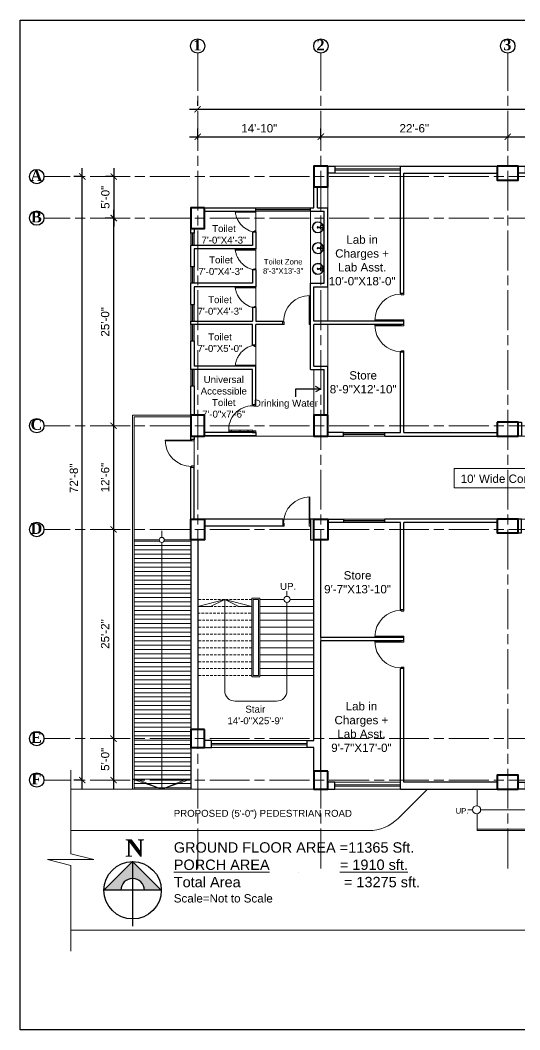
# Model space of a CAD drawing. Header units: inches. Extents: x -12 to 20935469, y -1604 to 24729220.
# Drawn here: x 20931597 to 20932319, y 24723288 to 24724746 of the extents above; entities that cross this region are included whole.
import ezdxf

# ---------------------------------------------------------------- set-up
doc = ezdxf.new("R2010")
doc.units = ezdxf.units.IN
doc.header["$LTSCALE"] = 0.03
doc.header["$MEASUREMENT"] = 0
doc.header["$PDMODE"] = 32
doc.header["$PDSIZE"] = 15
doc.linetypes.add('ACAD_ISO08W100', pattern=[36, 24, -3, 6, -3])
doc.linetypes.add('DASHED2', pattern=[0.375, 0.25, -0.125])
for name, color, linetype, lineweight in [('AV_Text', 7, 'Continuous', 9), ('column', 1, 'Continuous', 40), ('Dim Line', 252, 'Continuous', 13), ('Door', 7, 'Continuous', 18), ('Glass Line', 252, 'Continuous', 9), ('Grid Line', 252, 'Continuous', 18), ('Hatch', 253, 'Continuous', 15), ('Low Wall', 7, 'Continuous', 30), ('Main Wall', 7, 'Continuous', 30), ('RAIL', 23, 'Continuous', 13), ('STAIR', 46, 'Continuous', 15), ('TOILET FIXTURE', 142, 'Continuous', 5), ('WALL', 7, 'Continuous', 30), ('wind.', 150, 'Continuous', 20)]:
    doc.layers.add(name, color=color, linetype=linetype, lineweight=lineweight)
doc.layers.add('TEXT', color=7, linetype='Continuous')
doc.styles.add('2', font='swisscl.ttf')
doc.styles.add('RomanS', font='arial.ttf', dxfattribs={"height": 12})
doc.styles.get("Standard").update_dxf_attribs({"font": 'timesbd.ttf'})
doc.dimstyles.new('Aec_Arch_I', dxfattribs={"dimscale": 96, "dimtxt": 12, "dimasz": 0.09375, "dimexe": 0.125, "dimexo": 0.125, "dimgap": 0.0625, "dimtad": 1, "dimdec": 0, "dimzin": 3, "dimdsep": 46, "dimlunit": 4, "dimtxsty": 'RomanS', "dimblk1": 'ARCHTICK', "dimblk2": 'ARCHTICK', "dimsah": 1, "dimcen": 0.09375, "dimdle": 0.125, "dimadec": 0, "dimazin": 0, "dimtfac": 0.75, "dimtdec": 0, "dimtmove": 2, "dimatfit": 3, "dimldrblk": 'ARCHTICK', "dimfxl": 1, "dimfrac": 1, "dimtolj": 1, "dimtzin": 0, "dimarcsym": 0})

# ---------------------------------------------------------------- blocks, each defined once
blk = doc.blocks.new('$D40')
at = {"layer": 'Door'}
for p, q in [((1, 4), (1, 42)), ((2, 0), (2, 42)), ((1, 5), (0, 5)), ((2, 0), (0, 0)), ((2, 4), (1, 4)), ((39, 4), (38, 4)), ((38, 4), (38, 0)), ((40, 0), (38, 0)), ((40, 5), (39, 5)), ((39, 5), (39, 4))]:
    blk.add_line(p, q, dxfattribs=at)
blk.add_arc((1, 4), 38, 0, 90, dxfattribs=at)
blk = doc.blocks.new('sssss-flat-876')
at = {"layer": 'Door', "linetype": 'Continuous', "ltscale": 3}
blk.add_line((3666.5, 84027.2), (3666.5, 84055.7), dxfattribs=at)
at = {"layer": 'Door', "linetype": 'Continuous', "ltscale": 3, "extrusion": (-7.21527e-09, -3.35624e-18, 1), "elevation": 0}
for points in [[(3666.5, 84057.2), (3666.5, 84055.7), (3668.4, 84055.7), (3668.4, 84056.5), (3670.2, 84056.5), (3670.2, 84057.2)], [(3668.4, 84055.7), (3696.2, 84055.7), (3696.2, 84056.5), (3668.4, 84056.5)]]:
    blk.add_lwpolyline(points, close=True, dxfattribs=at)
at = {"layer": 'Door', "linetype": 'Continuous', "ltscale": 3, "flags": 128}
blk.add_lwpolyline([(3670.2, 84027.2, 0.04096), (3675.5, 84028.9, 0.082496), (3684.9, 84034.8, 0.052187), (3689.7, 84040, 0.043988), (3692.9, 84045, 0.036571), (3694.8, 84049.6, 0.034751), (3695.9, 84054.2, 0.011435), (3696.2, 84055.7)], format="xyb", dxfattribs=at)
at = {"layer": 'Door', "linetype": 'Continuous', "ltscale": 3}
blk.add_lwpolyline([(3666.5, 84027.2), (3666.5, 84028.7), (3668.4, 84028.7), (3668.4, 84027.9), (3670.2, 84027.9), (3670.2, 84027.2)], close=True, dxfattribs=at)
blk = doc.blocks.new('Door_45')
at = {"layer": 'Door'}
for p, q in [((1.5, 5), (1.5, 44)), ((1.5, 40), (2.2, 40)), ((2.2, 40), (2.2, 39.5)), ((2.2, 39.5), (2.7, 39.5)), ((2.7, 39.5), (2.7, 40)), ((2.7, 40), (3.5, 40)), ((3.5, 44), (3.5, 5)), ((1.5, 25.8), (2.2, 25.8)), ((2.2, 25.8), (2.2, 25.3)), ((2.2, 25.3), (2.7, 25.3)), ((2.7, 25.8), (3.5, 25.8)), ((2.7, 25.3), (2.7, 25.8)), ((0, 0), (0, 5)), ((0, 5), (1.5, 5)), ((1.5, 12.6), (2.2, 12.6)), ((3.5, 5), (1.5, 5)), ((1.5, 5), (1.5, 3)), ((1.5, 3), (2.5, 3)), ((2.2, 12.6), (2.2, 13.1)), ((2.2, 13.1), (2.7, 13.1)), ((2.5, 3), (2.5, 0)), ((2.7, 13.1), (2.7, 12.6)), ((2.7, 12.6), (3.5, 12.6)), ((42.5, 3), (42.5, 0)), ((43.5, 3), (42.5, 3)), ((45, 5), (43.5, 5)), ((43.5, 5), (43.5, 3)), ((45, 0), (45, 5)), ((2.5, 0), (0, 0)), ((42.5, 0), (45, 0))]:
    blk.add_line(p, q, dxfattribs=at)
blk.add_arc((4.7, 5.3), 38.8, 359.6233, 94.6685, dxfattribs=at)
blk = doc.blocks.new('7-flat-72')
at = {"layer": 'Glass Line', "color": 8, "ltscale": 20}
for p, q in [((-64478.7, 376960.5), (-64480.3, 376960.5)), ((-64480.3, 376959.5), (-64480.3, 376960.5)), ((-64480.3, 376959.5), (-64480.3, 376960.5)), ((-64478.7, 376959.5), (-64480.3, 376959.5)), ((-64480.3, 376959.1), (-64480.3, 376959.4)), ((-64478.7, 376959.4), (-64480.3, 376959.4)), ((-64478.7, 376959.1), (-64480.3, 376959.1)), ((-64480.2, 376959.4), (-64480.2, 376959.5)), ((-64480.1, 376959.5), (-64480.1, 376960.5)), ((-64479.9, 376959.5), (-64479.9, 376960.5)), ((-64479.5, 376959.5), (-64479.5, 376960.5)), ((-64479.1, 376959.5), (-64479.1, 376960.5)), ((-64478.9, 376959.5), (-64478.9, 376960.5)), ((-64478.9, 376959.4), (-64478.9, 376959.5)), ((-64478.8, 376959.5), (-64478.8, 376960.5)), ((-64478.7, 376959.5), (-64478.7, 376960.5)), ((-64478.7, 376959.1), (-64478.7, 376959.4)), ((-64475.1, 376959.4), (-64476.9, 376959.4)), ((-64476.9, 376959.1), (-64476.9, 376959.4)), ((-64475.1, 376959.1), (-64476.9, 376959.1)), ((-64476.6, 376959.4), (-64476.6, 376966.6)), ((-64475.5, 376966.6), (-64476.6, 376966.6)), ((-64475.5, 376959.4), (-64475.5, 376966.6)), ((-64475.1, 376959.1), (-64475.1, 376959.4)), ((-64473.3, 376960.5), (-64471.7, 376960.5)), ((-64473.3, 376959.5), (-64473.3, 376960.5)), ((-64473.3, 376959.5), (-64473.3, 376960.5)), ((-64473.3, 376959.5), (-64471.7, 376959.5)), ((-64473.3, 376959.1), (-64473.3, 376959.4)), ((-64473.3, 376959.4), (-64471.7, 376959.4)), ((-64473.3, 376959.1), (-64471.7, 376959.1)), ((-64473.1, 376959.5), (-64473.1, 376960.5)), ((-64473.1, 376959.4), (-64473.1, 376959.5)), ((-64472.9, 376959.5), (-64472.9, 376960.5)), ((-64472.5, 376959.5), (-64472.5, 376960.5)), ((-64472.1, 376959.5), (-64472.1, 376960.5)), ((-64471.9, 376959.5), (-64471.9, 376960.5)), ((-64471.9, 376959.4), (-64471.9, 376959.5)), ((-64471.8, 376959.5), (-64471.8, 376960.5)), ((-64471.7, 376959.5), (-64471.7, 376960.5)), ((-64471.7, 376959.1), (-64471.7, 376959.4))]:
    blk.add_line(p, q, dxfattribs=at)
blk.add_circle((-64476, 376968.4, 0), 1.08, dxfattribs=at)
for radius, start, end in [(8.1, 273.8334, 266.1883), (7.55, 274.115, 265.9068)]:
    blk.add_arc((-64476, 376968.4, 0), radius, start, end, dxfattribs=at)
blk = doc.blocks.new('SFSFSFS-flat-72')
at = {"layer": 'TOILET FIXTURE', "ltscale": 0.2}
blk.add_lwpolyline([(-3918.5, -3608.1), (-3918.5, -3602.7), (-3923.9, -3602.7), (-3923.9, -3608.1)], close=True, dxfattribs=at)
at = {"layer": 'TOILET FIXTURE', "ltscale": 20}
blk.add_blockref('7-flat-72', (60554.8, -380567.2), dxfattribs=at)
blk = doc.blocks.new('_ArchTick')
at = {"color": 0, "linetype": 'ByBlock', "lineweight": 35, "const_width": 0.15}
blk.add_lwpolyline([(-0.5, -0.5), (0.5, 0.5)], dxfattribs=at)
blk = doc.blocks.new('*D14')
at = {"layer": 'Defpoints', "color": 0, "transparency": 16777216}
for p in [(20831126.3, 24724578.2), (20830948.3, 24724562.3), (20831126.3, 24724562.3)]:
    blk.add_point(p, dxfattribs=at)
at = {"layer": 'Dim Line', "color": 0, "lineweight": -2, "transparency": 16777216}
for p, q in [((20830948.3, 24724574.3), (20830948.3, 24724590.2)), ((20831126.3, 24724574.3), (20831126.3, 24724590.2)), ((20830936.3, 24724578.2), (20831138.3, 24724578.2))]:
    blk.add_line(p, q, dxfattribs=at)
at = {"layer": 'Dim Line', "color": 0, "lineweight": -2, "transparency": 16777216, "xscale": 9, "yscale": 9, "zscale": 9, "rotation": 180}
blk.add_blockref('_ArchTick', (20830948.3, 24724578.2), dxfattribs=at)
at = {"layer": 'Dim Line', "color": 0, "lineweight": -2, "transparency": 16777216, "xscale": 9, "yscale": 9, "zscale": 9}
blk.add_blockref('_ArchTick', (20831126.3, 24724578.2), dxfattribs=at)
at = {"layer": 'Dim Line', "color": 0, "transparency": 16777216, "insert": (20831037.3, 24724590.3), "char_height": 12, "attachment_point": 5, "style": 'RomanS'}
blk.add_mtext('\\A1;14\'-10"', dxfattribs=at)
blk = doc.blocks.new('*D7')
at = {"layer": 'Defpoints', "color": 0, "transparency": 16777216}
for p in [(20831396.3, 24724578.2), (20831396.3, 24724578.2), (20831126.3, 24724562.3)]:
    blk.add_point(p, dxfattribs=at)
at = {"layer": 'Dim Line', "color": 0, "lineweight": -2, "transparency": 16777216}
for p, q in [((20831126.3, 24724574.3), (20831126.3, 24724590.2)), ((20831114.3, 24724578.2), (20831408.3, 24724578.2))]:
    blk.add_line(p, q, dxfattribs=at)
at = {"layer": 'Dim Line', "color": 0, "lineweight": -2, "transparency": 16777216, "xscale": 9, "yscale": 9, "zscale": 9, "rotation": 180}
blk.add_blockref('_ArchTick', (20831126.3, 24724578.2), dxfattribs=at)
at = {"layer": 'Dim Line', "color": 0, "lineweight": -2, "transparency": 16777216, "xscale": 9, "yscale": 9, "zscale": 9}
blk.add_blockref('_ArchTick', (20831396.3, 24724578.2), dxfattribs=at)
at = {"layer": 'Dim Line', "color": 0, "transparency": 16777216, "insert": (20831261.3, 24724590.3), "char_height": 12, "attachment_point": 5, "style": 'RomanS'}
blk.add_mtext('\\A1;22\'-6"', dxfattribs=at)
blk = doc.blocks.new('*D8')
at = {"layer": 'Defpoints', "color": 0, "transparency": 16777216}
for p in [(20831396.3, 24724578.2), (20831666.3, 24724578.2), (20831666.3, 24724578.2)]:
    blk.add_point(p, dxfattribs=at)
at = {"layer": 'Dim Line', "color": 0, "lineweight": -2, "transparency": 16777216}
blk.add_line((20831384.3, 24724578.2), (20831678.3, 24724578.2), dxfattribs=at)
at = {"layer": 'Dim Line', "color": 0, "lineweight": -2, "transparency": 16777216, "xscale": 9, "yscale": 9, "zscale": 9, "rotation": 180}
blk.add_blockref('_ArchTick', (20831396.3, 24724578.2), dxfattribs=at)
at = {"layer": 'Dim Line', "color": 0, "lineweight": -2, "transparency": 16777216, "xscale": 9, "yscale": 9, "zscale": 9}
blk.add_blockref('_ArchTick', (20831666.3, 24724578.2), dxfattribs=at)
at = {"layer": 'Dim Line', "color": 0, "transparency": 16777216, "insert": (20831531.3, 24724590.3), "char_height": 12, "attachment_point": 5, "style": 'RomanS'}
blk.add_mtext('\\A1;22\'-6"', dxfattribs=at)
blk = doc.blocks.new('*D13')
at = {"layer": 'Defpoints', "color": 0, "transparency": 16777216}
for p in [(20830948.3, 24724610.7), (20832951.8, 24724617.8), (20832951.8, 24724610.7)]:
    blk.add_point(p, dxfattribs=at)
at = {"layer": 'Dim Line', "color": 0, "lineweight": -2, "transparency": 16777216}
for p, q in [((20830948.3, 24724622.7), (20830948.3, 24724629.8)), ((20832951.8, 24724622.7), (20832951.8, 24724629.8)), ((20830936.3, 24724617.8), (20832963.8, 24724617.8))]:
    blk.add_line(p, q, dxfattribs=at)
at = {"layer": 'Dim Line', "color": 0, "lineweight": -2, "transparency": 16777216, "xscale": 9, "yscale": 9, "zscale": 9, "rotation": 180}
blk.add_blockref('_ArchTick', (20830948.3, 24724617.8), dxfattribs=at)
at = {"layer": 'Dim Line', "color": 0, "lineweight": -2, "transparency": 16777216, "xscale": 9, "yscale": 9, "zscale": 9}
blk.add_blockref('_ArchTick', (20832951.8, 24724617.8), dxfattribs=at)
at = {"layer": 'Dim Line', "color": 0, "transparency": 16777216, "insert": (20831950, 24724629.9), "char_height": 12, "attachment_point": 5, "style": 'RomanS'}
blk.add_mtext('\\A1;166\'-11"', dxfattribs=at)
blk = doc.blocks.new('*D15')
at = {"layer": 'Defpoints', "color": 0, "transparency": 16777216}
for p in [(20830838, 24724520.6), (20830827.1, 24724460.6), (20830838, 24724460.6)]:
    blk.add_point(p, dxfattribs=at)
at = {"layer": 'Dim Line', "color": 0, "lineweight": -2, "transparency": 16777216}
for p, q in [((20830827.1, 24724532.6), (20830827.1, 24724448.6)), ((20830826, 24724520.6), (20830815.1, 24724520.6)), ((20830826, 24724460.6), (20830815.1, 24724460.6))]:
    blk.add_line(p, q, dxfattribs=at)
at = {"layer": 'Dim Line', "color": 0, "lineweight": -2, "transparency": 16777216, "xscale": 9, "yscale": 9, "zscale": 9}
for p, rotation in [((20830827.1, 24724520.6), 90), ((20830827.1, 24724460.6), 270)]:
    blk.add_blockref('_ArchTick', p, dxfattribs=dict(at, rotation=rotation))
at = {"layer": 'Dim Line', "color": 0, "transparency": 16777216, "insert": (20830814.9, 24724490.6), "char_height": 12, "attachment_point": 5, "rotation": 90, "style": 'RomanS'}
blk.add_mtext('\\A1;5\'-0"', dxfattribs=at)
blk = doc.blocks.new('*D16')
at = {"layer": 'Defpoints', "color": 0, "transparency": 16777216}
for p in [(20830838, 24724460.6), (20830826.7, 24724160.7), (20830826.7, 24724160.7)]:
    blk.add_point(p, dxfattribs=at)
at = {"layer": 'Dim Line', "color": 0, "lineweight": -2, "transparency": 16777216}
for p, q in [((20830826.7, 24724472.6), (20830826.7, 24724148.7)), ((20830826, 24724460.6), (20830814.7, 24724460.6)), ((20830838.7, 24724160.7), (20830838.7, 24724160.7))]:
    blk.add_line(p, q, dxfattribs=at)
at = {"layer": 'Dim Line', "color": 0, "lineweight": -2, "transparency": 16777216, "xscale": 9, "yscale": 9, "zscale": 9}
for p, rotation in [((20830826.7, 24724460.6), 90), ((20830826.7, 24724160.7), 270)]:
    blk.add_blockref('_ArchTick', p, dxfattribs=dict(at, rotation=rotation))
at = {"layer": 'Dim Line', "color": 0, "transparency": 16777216, "insert": (20830814.6, 24724310.7), "char_height": 12, "attachment_point": 5, "rotation": 90, "style": 'RomanS'}
blk.add_mtext('\\A1;25\'-0"', dxfattribs=at)
blk = doc.blocks.new('*D17')
at = {"layer": 'Defpoints', "color": 0, "transparency": 16777216}
for p in [(20830826.7, 24724160.7), (20830826.7, 24724010.7), (20830826.7, 24724010.7)]:
    blk.add_point(p, dxfattribs=at)
at = {"layer": 'Dim Line', "color": 0, "lineweight": -2, "transparency": 16777216}
for p, q in [((20830826.7, 24724172.7), (20830826.7, 24723998.7)), ((20830838.7, 24724160.7), (20830838.7, 24724160.7)), ((20830838.7, 24724010.7), (20830838.7, 24724010.7))]:
    blk.add_line(p, q, dxfattribs=at)
at = {"layer": 'Dim Line', "color": 0, "lineweight": -2, "transparency": 16777216, "xscale": 9, "yscale": 9, "zscale": 9}
for p, rotation in [((20830826.7, 24724160.7), 90), ((20830826.7, 24724010.7), 270)]:
    blk.add_blockref('_ArchTick', p, dxfattribs=dict(at, rotation=rotation))
at = {"layer": 'Dim Line', "color": 0, "transparency": 16777216, "insert": (20830814.6, 24724085.7), "char_height": 12, "attachment_point": 5, "rotation": 90, "style": 'RomanS'}
blk.add_mtext('\\A1;12\'-6"', dxfattribs=at)
blk = doc.blocks.new('*D18')
at = {"layer": 'Defpoints', "color": 0, "transparency": 16777216}
for p in [(20830826.7, 24724010.7), (20830826.7, 24723708.7), (20830826.7, 24723708.7)]:
    blk.add_point(p, dxfattribs=at)
at = {"layer": 'Dim Line', "color": 0, "lineweight": -2, "transparency": 16777216}
for p, q in [((20830826.7, 24724022.7), (20830826.7, 24723696.7)), ((20830838.7, 24724010.7), (20830838.7, 24724010.7)), ((20830838.7, 24723708.7), (20830838.7, 24723708.7))]:
    blk.add_line(p, q, dxfattribs=at)
at = {"layer": 'Dim Line', "color": 0, "lineweight": -2, "transparency": 16777216, "xscale": 9, "yscale": 9, "zscale": 9}
for p, rotation in [((20830826.7, 24724010.7), 90), ((20830826.7, 24723708.7), 270)]:
    blk.add_blockref('_ArchTick', p, dxfattribs=dict(at, rotation=rotation))
at = {"layer": 'Dim Line', "color": 0, "transparency": 16777216, "insert": (20830814.6, 24723859.7), "char_height": 12, "attachment_point": 5, "rotation": 90, "style": 'RomanS'}
blk.add_mtext('\\A1;25\'-2"', dxfattribs=at)
blk = doc.blocks.new('*D19')
at = {"layer": 'Defpoints', "color": 0, "transparency": 16777216}
for p in [(20830826.7, 24723708.7), (20830826.7, 24723648.8), (20830826.7, 24723648.8)]:
    blk.add_point(p, dxfattribs=at)
at = {"layer": 'Dim Line', "color": 0, "lineweight": -2, "transparency": 16777216}
for p, q in [((20830826.7, 24723720.7), (20830826.7, 24723636.8)), ((20830838.7, 24723708.7), (20830838.7, 24723708.7)), ((20830838.7, 24723648.8), (20830838.7, 24723648.8))]:
    blk.add_line(p, q, dxfattribs=at)
at = {"layer": 'Dim Line', "color": 0, "lineweight": -2, "transparency": 16777216, "xscale": 9, "yscale": 9, "zscale": 9}
for p, rotation in [((20830826.7, 24723708.7), 90), ((20830826.7, 24723648.8), 270)]:
    blk.add_blockref('_ArchTick', p, dxfattribs=dict(at, rotation=rotation))
at = {"layer": 'Dim Line', "color": 0, "transparency": 16777216, "insert": (20830814.6, 24723678.7), "char_height": 12, "attachment_point": 5, "rotation": 90, "style": 'RomanS'}
blk.add_mtext('\\A1;5\'-0"', dxfattribs=at)
blk = doc.blocks.new('*D20')
at = {"layer": 'Defpoints', "color": 0, "transparency": 16777216}
for p in [(20830781.5, 24724520.6), (20830792.2, 24724520.6), (20830792.2, 24723648.8)]:
    blk.add_point(p, dxfattribs=at)
at = {"layer": 'Dim Line', "color": 0, "lineweight": -2, "transparency": 16777216}
for p, q in [((20830781.5, 24723636.8), (20830781.5, 24724532.6)), ((20830780.2, 24724520.6), (20830769.5, 24724520.6)), ((20830780.2, 24723648.8), (20830769.5, 24723648.8))]:
    blk.add_line(p, q, dxfattribs=at)
at = {"layer": 'Dim Line', "color": 0, "lineweight": -2, "transparency": 16777216, "xscale": 9, "yscale": 9, "zscale": 9}
for p, rotation in [((20830781.5, 24724520.6), 90), ((20830781.5, 24723648.8), 270)]:
    blk.add_blockref('_ArchTick', p, dxfattribs=dict(at, rotation=rotation))
at = {"layer": 'Dim Line', "color": 0, "transparency": 16777216, "insert": (20830769.4, 24724084.7), "char_height": 12, "attachment_point": 5, "rotation": 90, "style": 'RomanS'}
blk.add_mtext('\\A1;72\'-8"', dxfattribs=at)
blk = doc.blocks.new('fff')
at = {"layer": 'Grid Line', "color": 252, "linetype": 'ACAD_ISO08W100', "lineweight": 9, "ltscale": 80, "true_color": 0x939598}
for p, q in [((20830948.3, 24723521.1), (20830948.3, 24724698.8)), ((20831126.3, 24723521.1), (20831126.3, 24724698.8)), ((20831396.3, 24723521.1), (20831396.3, 24724698.8)), ((20833096.9, 24724520.6), (20830726.1, 24724520.6)), ((20833096.9, 24724460.6), (20830726.1, 24724460.6)), ((20833096.9, 24724160.7), (20830726.1, 24724160.7)), ((20833096.9, 24724010.7), (20830726.1, 24724010.7)), ((20833096.9, 24723708.7), (20830726.1, 24723708.7)), ((20833096.9, 24723648.8), (20830726.1, 24723648.8))]:
    blk.add_line(p, q, dxfattribs=at)
at = {"layer": 'Dim Line'}
for base, p1, p2, picture, middle in [((20832951.7523, 24724617.8128), (20830948.3088, 24724610.7482), (20832951.7523, 24724610.7482), '*D13', (20831950.0306, 24724629.9397)), ((20831126.3, 24724578.2), (20830948.3, 24724562.3), (20831126.3, 24724562.3), '*D14', (20831037.3, 24724590.3)), ((20831396.3, 24724578.2), (20831126.3, 24724562.3), (20831396.3, 24724578.2), '*D7', (20831261.3, 24724590.3)), ((20831666.3, 24724578.2), (20831396.3, 24724578.2), (20831666.3, 24724578.2), '*D8', (20831531.3, 24724590.3))]:
    dim = blk.add_linear_dim(base=base, p1=p1, p2=p2, dimstyle='Aec_Arch_I', dxfattribs=at)
    dim.commit()
    dim.dimension.update_dxf_attribs({"geometry": picture, "text_midpoint": middle})
for base, p1, p2, picture, middle in [((20830781.5, 24724520.6), (20830792.2, 24723648.8), (20830792.2, 24724520.6), '*D20', (20830769.4, 24724084.7)), ((20830827.1, 24724460.6), (20830838, 24724520.6), (20830838, 24724460.6), '*D15', (20830814.9, 24724490.6)), ((20830826.7, 24724160.7), (20830838, 24724460.6), (20830826.7, 24724160.7), '*D16', (20830814.6, 24724310.7)), ((20830826.7, 24724010.7), (20830826.7, 24724160.7), (20830826.7, 24724010.7), '*D17', (20830814.6, 24724085.7)), ((20830826.7, 24723708.7), (20830826.7, 24724010.7), (20830826.7, 24723708.7), '*D18', (20830814.6, 24723859.7)), ((20830826.7, 24723648.8), (20830826.7, 24723708.7), (20830826.7, 24723648.8), '*D19', (20830814.6, 24723678.7))]:
    dim = blk.add_linear_dim(base=base, p1=p1, p2=p2, angle=90, dimstyle='Aec_Arch_I', dxfattribs=at)
    dim.commit()
    dim.dimension.update_dxf_attribs({"geometry": picture, "text_midpoint": middle})

msp = doc.modelspace()

# ---------------------------------------------------------------- hatches: boundary and pattern name
at = {"layer": 'Low Wall'}
h = msp.add_hatch(color=256, dxfattribs=at)
h.paths.add_polyline_path([(20931742.3, 24723489.5), (20931717.9, 24723489.5), (20931759.3, 24723530.9), (20931759.3, 24723506.5, 0.414214)])
h.paths.add_polyline_path([(20931759.3, 24723506.5), (20931759.3, 24723530.9), (20931800.7, 24723489.5), (20931776.4, 24723489.5, 0.414214)])
at = {"layer": 'STAIR', "lineweight": 5}
h = msp.add_hatch(dxfattribs=at)
h.set_pattern_fill('ANSI31', color=253, scale=50, angle=135)
h.set_pattern_definition([(180, (100905.0166, -4e-09), (-4e-16, -6.25), [])])
edge = h.paths.add_edge_path()
edge.add_arc((20931801.3, 24723995.7), 3.61, 180, 360)
edge.add_line((20931804.9, 24723995.7), (20931843.3, 24723995.7))
edge.add_line((20931843.3, 24723995.7), (20931843.3, 24723721.7))
edge.add_line((20931843.3, 24723721.7), (20931843.3, 24723695.7))
edge.add_line((20931843.3, 24723695.7), (20931843.3, 24723635.7))
edge.add_line((20931843.3, 24723635.7), (20931761.3, 24723635.7))
edge.add_line((20931761.3, 24723635.7), (20931761.3, 24723995.7))
edge.add_line((20931761.3, 24723995.7), (20931797.7, 24723995.7))

# ---------------------------------------------------------------- linework, layer by layer
at = {"color": 252, "lineweight": 5}
for p, q in [((20932016.3, 24724366.4), (20932016.3, 24724470.6)), ((20932021.3, 24724175.7), (20932021.3, 24724241.8))]:
    msp.add_line(p, q, dxfattribs=at)
for p, q in [((20932030.9, 24724213.5), (20932023.6, 24724217.5)), ((20932030.9, 24724213.5), (20931994.7, 24724213.5)), ((20931994.7, 24724213.5), (20931994.7, 24724202.2)), ((20932030.9, 24724213.5), (20932023.6, 24724209.4)), ((20931932.3, 24724150.9), (20931937.3, 24724150.9)), ((20931843.3, 24723695.7), (20931843.3, 24723635.8)), ((20932051.3, 24723635.8), (20932051.3, 24723635.8)), ((20931759.3, 24723530.9), (20931759.3, 24723437.5)), ((20931800.7, 24723489.5), (20931800.7, 24723489.5))]:
    msp.add_line(p, q)
msp.add_lwpolyline([(20931800.7, 24723489.5), (20931717.9, 24723489.5)])
msp.add_circle((20931759.3, 24723489.5), 41.4)
at = {"layer": 'column', "lineweight": 40, "ltscale": 20}
for points in [[(20932041.3, 24724535.6), (20932021.3, 24724535.6), (20932021.3, 24724505.6), (20932041.3, 24724505.6)], [(20932286.3, 24724535.6), (20932286.3, 24724515.6), (20932316.3, 24724515.6), (20932316.3, 24724535.6)], [(20931863.3, 24724475.6), (20931843.3, 24724475.6), (20931843.3, 24724445.6), (20931863.3, 24724445.6)], [(20931863.3, 24724175.8), (20931843.3, 24724175.8), (20931843.3, 24724145.8), (20931863.3, 24724145.8)], [(20932041.3, 24724175.7), (20932021.3, 24724175.7), (20932021.3, 24724145.8), (20932041.3, 24724145.8)], [(20932286.3, 24724165.7), (20932286.3, 24724145.7), (20932316.3, 24724145.7), (20932316.3, 24724165.7)], [(20931843.3, 24724025.7), (20931863.3, 24724025.7), (20931863.3, 24723995.7), (20931843.3, 24723995.7)], [(20932021.3, 24724025.7), (20932041.3, 24724025.7), (20932041.3, 24723995.7), (20932021.3, 24723995.7)], [(20932286.3, 24724025.7), (20932286.3, 24724005.7), (20932316.3, 24724005.7), (20932316.3, 24724025.7)], [(20931863.3, 24723721.7), (20931843.3, 24723721.7), (20931843.3, 24723695.7), (20931863.3, 24723695.7)], [(20932041.3, 24723661.8), (20932021.3, 24723661.8), (20932021.3, 24723635.8), (20932041.3, 24723635.8)], [(20932316.3, 24723635.8), (20932316.3, 24723655.8), (20932286.3, 24723655.8), (20932286.3, 24723635.8)]]:
    msp.add_lwpolyline(points, close=True, dxfattribs=at)
at = {"layer": 'Defpoints'}
msp.add_lwpolyline([(20931596.8, 24724746.5), (20934035.7, 24724746.5), (20934035.7, 24723288), (20931596.8, 24723288)], close=True, dxfattribs=at)
at = {"layer": 'Hatch', "lineweight": 5}
for p, q in [((20932041.3, 24724475.6), (20932041.3, 24724505.6)), ((20932041.3, 24724361.4), (20932041.3, 24724311.8)), ((20932041.3, 24724246.8), (20932041.3, 24724306.8))]:
    msp.add_line(p, q, dxfattribs=at)
at = {"layer": 'Hatch'}
for p, q in [((20931797.7, 24723995.7), (20931761.3, 24723995.7)), ((20931843.3, 24723995.7), (20931804.9, 24723995.7)), ((20931669.8, 24723662.9), (20931669.8, 24723542.2)), ((20931669.8, 24723635.8), (20932021.3, 24723635.8)), ((20931669.8, 24723575.8), (20931669.8, 24723635.8)), ((20931669.8, 24723635.8), (20932257.3, 24723635.8)), ((20931702.6, 24723635.8), (20932021.3, 24723635.8)), ((20932257.3, 24723635.8), (20932257.3, 24723611.5)), ((20932257.3, 24723600), (20932257.3, 24723575.8)), ((20932100.4, 24723575.8), (20931669.8, 24723575.8)), ((20931669.8, 24723533.8), (20931636.4, 24723533.8)), ((20931669.8, 24723525.3), (20931636.4, 24723533.8)), ((20931702.6, 24723533.8), (20931669.2, 24723533.8)), ((20931669.8, 24723542.2), (20931703.3, 24723533.8)), ((20931669.8, 24723525.3), (20931669.8, 24723401.4)), ((20931669.8, 24723431.8), (20933999.9, 24723431.8))]:
    msp.add_line(p, q, dxfattribs=at)
at = {"layer": 'Hatch', "lineweight": 0}
msp.add_line((20932185.3, 24723635.8), (20932142.9, 24723593.3), dxfattribs=at)
at = {"layer": 'Hatch', "lineweight": 5}
msp.add_lwpolyline([(20933688.8, 24724145.7), (20932938.8, 24724145.8), (20932928.8, 24724460.8), (20932759.3, 24724460.6), (20932759.3, 24724145.7), (20931848.3, 24724145.8), (20931848.3, 24724025.8), (20932581.3, 24724025.8), (20932581.3, 24723905.7), (20932670.5, 24723905.7), (20932671, 24723905.7), (20932671, 24723932.7, -0.379803), (20932700, 24723900.7, -0.379803), (20932729, 24723932.7, 0.786317), (20932732, 24723932.6, -0.370965), (20932760, 24723900.7, -0.379803), (20932789, 24723932.7), (20932791, 24723932.7, -0.443301), (20932820, 24723900.7, -0.379803), (20932849, 24723932.7), (20932849, 24723905.7), (20932938.8, 24723905.7), (20932938.8, 24724025.7), (20933861.8, 24724025.7)], format="xyb", dxfattribs=at)
at = {"layer": 'Hatch', "lineweight": 0}
msp.add_lwpolyline([(20932224.1, 24724098.9), (20932369.2, 24724098.9), (20932369.2, 24724070.9), (20932224.1, 24724070.9)], close=True, dxfattribs=at)
msp.add_arc((20932100.4, 24723635.8), 60, 270, 315, dxfattribs=at)
at = {"layer": 'Low Wall', "color": 0}
msp.add_lwpolyline([(20931717.9, 24723489.5), (20931759.3, 24723530.9), (20931800.7, 24723489.5)], dxfattribs=at)
at = {"layer": 'Low Wall'}
msp.add_arc((20931759.3, 24723489.5), 17, 0, 180, dxfattribs=at)
at = {"layer": 'Main Wall', "lineweight": 30}
for p, q in [((20932146.3, 24724351.8), (20932146.3, 24724535.6)), ((20932146.3, 24724535.6), (20932286.3, 24724535.6)), ((20932151.3, 24724351.8), (20932151.3, 24724525.6)), ((20932151.3, 24724525.6), (20932286.3, 24724525.6)), ((20932021.3, 24724475.6), (20932021.3, 24724505.6)), ((20932026.3, 24724475.6), (20932026.3, 24724505.6)), ((20931863.3, 24724475.6), (20931937.3, 24724475.6)), ((20931863.3, 24724470.6), (20931937.3, 24724470.6)), ((20931937.3, 24724470.6), (20931937.3, 24724475.6)), ((20932016.3, 24724475.6), (20932021.3, 24724475.6)), ((20932016.3, 24724470.6), (20932016.3, 24724475.6)), ((20932016.3, 24724470.6), (20932036.3, 24724470.6)), ((20932026.3, 24724475.6), (20932041.3, 24724475.6)), ((20932036.3, 24724366.4), (20932036.3, 24724470.6)), ((20932041.3, 24724361.4), (20932041.3, 24724475.6)), ((20931843.3, 24724439), (20931843.3, 24724445.6)), ((20931932.3, 24724440.6), (20931937.3, 24724440.6)), ((20931843.3, 24724390.4), (20931843.3, 24724421)), ((20931937.3, 24724416), (20931848.3, 24724416)), ((20931937.3, 24724386), (20931932.3, 24724386)), ((20931843.3, 24724335.8), (20931843.3, 24724366.4)), ((20932016.3, 24724311.8), (20932016.3, 24724366.4)), ((20932016.3, 24724366.4), (20932036.3, 24724366.4)), ((20931937.3, 24724361.4), (20931848.3, 24724361.4)), ((20931848.3, 24724361.4), (20931848.3, 24724335.8)), ((20932021.3, 24724311.8), (20932021.3, 24724361.4)), ((20932021.3, 24724361.4), (20932041.3, 24724361.4)), ((20932151.3, 24724351.8), (20932146.3, 24724351.8)), ((20931843.3, 24724335.8), (20931848.3, 24724335.8)), ((20931937.3, 24724331.4), (20931932.3, 24724331.4)), ((20931843.3, 24724311.8), (20931932.3, 24724311.8)), ((20931843.3, 24724306.8), (20931843.3, 24724311.8)), ((20931932.3, 24724306.8), (20931843.3, 24724306.8)), ((20931932.3, 24724276.8), (20931932.3, 24724306.8)), ((20931937.3, 24724276.8), (20931937.3, 24724306.8)), ((20931976.3, 24724306.8), (20931937.3, 24724306.8)), ((20931976.3, 24724306.8), (20931976.3, 24724311.8)), ((20932016.3, 24724241.8), (20932016.3, 24724311.8)), ((20932151.3, 24724311.8), (20932021.3, 24724311.8)), ((20932151.3, 24724306.8), (20932021.3, 24724306.8)), ((20932021.3, 24724246.8), (20932021.3, 24724306.8)), ((20932151.3, 24724306.8), (20932151.3, 24724311.8)), ((20931848.3, 24724282.8), (20931843.3, 24724282.8)), ((20931843.3, 24724241.8), (20931843.3, 24724282.8)), ((20931848.3, 24724282.8), (20931848.3, 24724246.8)), ((20931937.3, 24724276.8), (20931932.3, 24724276.8)), ((20932146.3, 24724150.7), (20932146.3, 24724266.8)), ((20932151.3, 24724266.8), (20932146.3, 24724266.8)), ((20932151.3, 24724150.7), (20932151.3, 24724266.8)), ((20931937.3, 24724246.8), (20931848.3, 24724246.8)), ((20931937.3, 24724190.9), (20931937.3, 24724246.8)), ((20932021.3, 24724246.8), (20932041.3, 24724246.8)), ((20932041.3, 24724175.7), (20932041.3, 24724246.8)), ((20931932.3, 24724241.8), (20931843.3, 24724241.8)), ((20931932.3, 24724190.9), (20931932.3, 24724241.8)), ((20932016.3, 24724241.8), (20932036.3, 24724241.8)), ((20932036.3, 24724175.7), (20932036.3, 24724241.8)), ((20931843.3, 24724175.7), (20931843.3, 24724217.8)), ((20931848.3, 24724217.8), (20931843.3, 24724217.8)), ((20931848.3, 24724217.8), (20931848.3, 24724175.7)), ((20931937.3, 24724190.9), (20931932.3, 24724190.9)), ((20931937.3, 24724150.9), (20931863.3, 24724150.9)), ((20931937.3, 24724145.9), (20931863.3, 24724145.9)), ((20931937.3, 24724150.9), (20931937.3, 24724145.9)), ((20932123.8, 24724145.8), (20932123.8, 24724150.8)), ((20932123.8, 24724150.7), (20932146.3, 24724150.7)), ((20932123.8, 24724145.8), (20932286.3, 24724145.7)), ((20932151.3, 24724150.7), (20932286.3, 24724150.7)), ((20931843.3, 24724025.8), (20931843.3, 24724100.8)), ((20931843.3, 24724100.8), (20931848.3, 24724100.8)), ((20931848.3, 24724025.8), (20931848.3, 24724100.8)), ((20931976.3, 24724025.7), (20931863.3, 24724025.7)), ((20931976.3, 24724015.7), (20931863.3, 24724015.7)), ((20931976.3, 24724025.7), (20931976.3, 24724015.7)), ((20932031.3, 24724025.7), (20932021.3, 24724025.7)), ((20932286.3, 24724025.7), (20932123.8, 24724025.7)), ((20932123.8, 24724020.7), (20932123.8, 24724025.7)), ((20932146.3, 24724020.7), (20932123.8, 24724020.7)), ((20932146.3, 24723894.8), (20932146.3, 24724020.7)), ((20932286.3, 24724020.7), (20932151.3, 24724020.7)), ((20932151.3, 24723894.8), (20932151.3, 24724020.7)), ((20931843.3, 24723995.7), (20931843.3, 24723721.7)), ((20931853.3, 24723995.7), (20931853.3, 24723721.7)), ((20932021.3, 24723705.7), (20932021.3, 24723995.8)), ((20932031.3, 24723854.8), (20932031.3, 24723995.8)), ((20932151.3, 24723894.8), (20932146.3, 24723894.8)), ((20932151.3, 24723854.8), (20932031.3, 24723854.8)), ((20932151.3, 24723849.8), (20932151.3, 24723854.8)), ((20932151.3, 24723849.8), (20932031.3, 24723849.8)), ((20932031.3, 24723661.8), (20932031.3, 24723849.8)), ((20932151.3, 24723809.8), (20932146.3, 24723809.8)), ((20932146.3, 24723635.8), (20932146.3, 24723809.8)), ((20932151.3, 24723645.8), (20932151.3, 24723809.8)), ((20931873.3, 24723705.7), (20931863.3, 24723705.7)), ((20931863.3, 24723695.7), (20931873.3, 24723695.7)), ((20931873.3, 24723695.7), (20931873.3, 24723705.7)), ((20932011.3, 24723695.7), (20932011.3, 24723705.7)), ((20932011.3, 24723705.7), (20932021.3, 24723705.7)), ((20932021.3, 24723695.7), (20932011.3, 24723695.7)), ((20932021.3, 24723661.8), (20932021.3, 24723695.7)), ((20932146.3, 24723635.8), (20932286.3, 24723635.8)), ((20932276.3, 24723645.8), (20932151.3, 24723645.8)), ((20932286.3, 24723645.8), (20932151.3, 24723645.8)), ((20932161.3, 24723635.8), (20932161.3, 24723635.8)), ((20932286.3, 24723639.8), (20932286.3, 24723639.8))]:
    msp.add_line(p, q, dxfattribs=at)
for points in [[(20932041.3, 24724535.6), (20932051.3, 24724535.6), (20932051.3, 24724525.6), (20932041.3, 24724525.6)], [(20932316.3, 24724535.6), (20932326.3, 24724535.6), (20932326.3, 24724525.6), (20932316.3, 24724525.6)], [(20931932.3, 24724440.6), (20931932.3, 24724421), (20931843.3, 24724421)], [(20931848.3, 24724439), (20931843.3, 24724439)], [(20931848.3, 24724445.6), (20931848.3, 24724439)], [(20931937.3, 24724440.6), (20931937.3, 24724416)], [(20931848.3, 24724416), (20931848.3, 24724390.4)], [(20931848.3, 24724390.4), (20931843.3, 24724390.4)], [(20931932.3, 24724386), (20931932.3, 24724366.4), (20931843.3, 24724366.4)], [(20931937.3, 24724386), (20931937.3, 24724361.4)], [(20931932.3, 24724331.4), (20931932.3, 24724311.8)], [(20931937.3, 24724331.4), (20931937.3, 24724311.8)], [(20931937.3, 24724311.8), (20931976.3, 24724311.8)], [(20932041.3, 24723635.8), (20932051.3, 24723635.8), (20932051.3, 24723645.8), (20932041.3, 24723645.8)]]:
    msp.add_lwpolyline(points, dxfattribs=at)
for points in [[(20932321.3, 24724145.7), (20932316.3, 24724145.7), (20932316.3, 24724165.7), (20932321.3, 24724165.7)], [(20931848.3, 24724140.8), (20931843.3, 24724140.8), (20931843.3, 24724145.8), (20931848.3, 24724145.8)], [(20932063.8, 24724150.8), (20932041.3, 24724150.8), (20932041.3, 24724145.8), (20932063.8, 24724145.8)], [(20932016.3, 24723995.7), (20932021.3, 24723995.7), (20932021.3, 24724025.7), (20932016.3, 24724025.7)], [(20932063.8, 24724020.7), (20932041.3, 24724020.7), (20932041.3, 24724025.7), (20932063.8, 24724025.7)], [(20932316.3, 24724005.7), (20932321.3, 24724005.7), (20932321.3, 24724025.7), (20932316.3, 24724025.7)], [(20932326.3, 24723635.8), (20932316.3, 24723635.8), (20932316.3, 24723645.8), (20932326.3, 24723645.8)]]:
    msp.add_lwpolyline(points, close=True, dxfattribs=at)
at = {"layer": 'RAIL', "color": 6, "lineweight": 5}
for points in [[(20931931.3, 24723911.7), (20931943.3, 24723911.7), (20931943.3, 24723797.7), (20931931.3, 24723797.7)], [(20931933.3, 24723909.7), (20931941.3, 24723909.7), (20931941.3, 24723799.7), (20931933.3, 24723799.7)]]:
    msp.add_lwpolyline(points, close=True, dxfattribs=at)
at = {"layer": 'STAIR', "color": 253, "lineweight": 5}
for p, q in [((20931759.3, 24724175.7), (20931759.3, 24723635.7)), ((20931843.3, 24724175.7), (20931759.3, 24724175.7)), ((20931761.3, 24724173.7), (20931761.3, 24723635.7)), ((20931843.3, 24724173.7), (20931761.3, 24724173.7)), ((20931801.3, 24723999.3), (20931801.3, 24724008.6)), ((20931801.3, 24723635.8), (20931801.3, 24723992.1)), ((20931801.3, 24723635.8), (20931759.3, 24723650)), ((20931759.3, 24723650), (20931765.5, 24723650)), ((20931765.5, 24723650), (20931801.3, 24723635.8)), ((20931801.3, 24723635.8), (20931843.3, 24723650)), ((20931837.1, 24723650), (20931801.3, 24723635.8)), ((20931843.3, 24723650), (20931837.1, 24723650)), ((20932250.6, 24723605.8), (20932243.5, 24723605.8))]:
    msp.add_line(p, q, dxfattribs=at)
at = {"layer": 'STAIR', "lineweight": 9}
msp.add_line((20931982.3, 24723921.8), (20931982.3, 24723914.2), dxfattribs=at)
at = {"layer": 'STAIR', "color": 32, "linetype": 'DASHED2', "lineweight": 5, "ltscale": 500}
for p, q in [((20931931.3, 24723909.7), (20931853.3, 24723909.7)), ((20931931.3, 24723899.7), (20931853.3, 24723899.7)), ((20931853.3, 24723889.7), (20931931.3, 24723889.7)), ((20931931.3, 24723879.7), (20931853.3, 24723879.7)), ((20931931.3, 24723869.7), (20931853.3, 24723869.7)), ((20931931.3, 24723859.7), (20931853.3, 24723859.7)), ((20931931.3, 24723849.7), (20931853.3, 24723849.7)), ((20931931.3, 24723839.7), (20931853.3, 24723839.7)), ((20931931.3, 24723829.7), (20931853.3, 24723829.7)), ((20931931.3, 24723819.7), (20931853.3, 24723819.7)), ((20931931.3, 24723809.7), (20931853.3, 24723809.7)), ((20931931.3, 24723799.7), (20931853.3, 24723799.7))]:
    msp.add_line(p, q, dxfattribs=at)
at = {"layer": 'STAIR', "color": 32, "lineweight": 5}
for p, q in [((20931977.9, 24723909.7), (20931943.3, 24723909.7)), ((20932021.3, 24723899.7), (20931943.3, 24723899.7)), ((20932021.3, 24723909.7), (20931986.8, 24723909.7)), ((20932021.3, 24723889.7), (20931943.3, 24723889.7)), ((20932021.3, 24723879.7), (20931943.3, 24723879.7)), ((20932021.3, 24723869.7), (20931943.3, 24723869.7)), ((20932021.3, 24723859.7), (20931943.3, 24723859.7)), ((20932021.3, 24723849.7), (20931943.3, 24723849.7)), ((20932021.3, 24723839.7), (20931943.3, 24723839.7)), ((20932021.3, 24723829.7), (20931943.3, 24723829.7)), ((20932021.3, 24723819.7), (20931943.3, 24723819.7)), ((20932021.3, 24723809.7), (20931943.3, 24723809.7)), ((20932021.3, 24723799.7), (20931943.3, 24723799.7))]:
    msp.add_line(p, q, dxfattribs=at)
at = {"layer": 'STAIR', "lineweight": 9}
msp.add_lwpolyline([(20931892.3, 24723909.7), (20931853.3, 24723899.7), (20931872, 24723899.7), (20931892.3, 24723909.7), (20931931.3, 24723899.7), (20931912.9, 24723899.7), (20931892.3, 24723909.7), (20931892.3, 24723777.7, 0.414214), (20931907.3, 24723762.7), (20931967.3, 24723762.7, 0.414214), (20931982.3, 24723777.7), (20931982.3, 24723905.3)], format="xyb", dxfattribs=at)
at = {"layer": 'STAIR', "color": 253, "lineweight": 5}
msp.add_lwpolyline([(20932262.2, 24723605.8), (20932611.3, 24723605.8), (20932611.3, 24723780.7), (20932581.3, 24723769), (20932598.1, 24723768.9), (20932611.3, 24723780.7), (20932639.3, 24723768.8), (20932624.1, 24723768.9), (20932611.3, 24723780.7)], dxfattribs=at)
for centre, radius in [((20931801.3, 24723995.7), 3.61), ((20932256.4, 24723605.8), 5.81)]:
    msp.add_circle(centre, radius, dxfattribs=at)
at = {"layer": 'STAIR', "lineweight": 9}
msp.add_circle((20931982.3, 24723909.7), 4.45, dxfattribs=at)
at = {"layer": 'TEXT'}
for centre in [(20931853.3, 24724709.2), (20932031.3, 24724709.2), (20932301.3, 24724709.2), (20931620.7, 24724520.6), (20931620.7, 24724460.6), (20931620.7, 24724160.7), (20931620.7, 24724010.7), (20931620.7, 24723708.7), (20931620.7, 24723648.8)]:
    msp.add_circle(centre, 10.4, dxfattribs=at)
at = {"layer": 'WALL', "lineweight": 9}
for p, q in [((20932257.3, 24723577.8), (20932639.3, 24723577.8)), ((20932257.3, 24723575.8), (20932257.3, 24723577.8)), ((20932257.3, 24723575.8), (20932641.3, 24723575.8))]:
    msp.add_line(p, q, dxfattribs=at)
at = {"layer": 'wind.', "lineweight": 5}
for p, q in [((20932276.3, 24724535.6), (20932051.3, 24724535.6)), ((20932051.3, 24724525.6), (20932146.3, 24724525.6)), ((20931937.3, 24724475.6), (20932016.3, 24724475.6)), ((20931937.3, 24724473.6), (20932016.3, 24724473.6)), ((20931937.3, 24724472.6), (20932016.3, 24724472.6)), ((20931937.3, 24724470.6), (20932016.3, 24724470.6)), ((20931843.3, 24724439), (20931843.3, 24724421)), ((20931845.3, 24724439), (20931845.3, 24724421)), ((20931846.3, 24724439), (20931846.3, 24724421)), ((20931848.3, 24724439), (20931848.3, 24724421)), ((20931843.3, 24724390.4), (20931843.3, 24724366.4)), ((20931845.3, 24724390.4), (20931845.3, 24724366.4)), ((20931846.3, 24724390.4), (20931846.3, 24724366.4)), ((20931848.3, 24724390.4), (20931848.3, 24724366.4)), ((20931843.3, 24724311.8), (20931843.3, 24724335.8)), ((20931845.3, 24724311.8), (20931845.3, 24724335.8)), ((20931846.3, 24724311.8), (20931846.3, 24724335.8)), ((20931843.3, 24724282.8), (20931843.3, 24724306.8)), ((20931845.3, 24724282.8), (20931845.3, 24724306.8)), ((20931846.3, 24724282.8), (20931846.3, 24724306.8)), ((20931848.3, 24724282.8), (20931848.3, 24724306.8)), ((20931843.3, 24724217.8), (20931843.3, 24724241.8)), ((20931845.3, 24724217.8), (20931845.3, 24724241.8)), ((20931846.3, 24724217.8), (20931846.3, 24724241.8)), ((20931848.3, 24724217.8), (20931848.3, 24724241.8)), ((20932063.8, 24724150.8), (20932123.8, 24724150.8)), ((20932063.8, 24724148.8), (20932123.8, 24724148.8)), ((20932063.8, 24724147.8), (20932123.8, 24724147.8)), ((20932063.8, 24724145.8), (20932123.8, 24724145.8)), ((20932063.8, 24724025.7), (20932123.8, 24724025.7)), ((20932063.8, 24724023.7), (20932123.8, 24724023.7)), ((20932063.8, 24724022.7), (20932123.8, 24724022.7)), ((20932063.8, 24724020.7), (20932123.8, 24724020.7)), ((20931873.3, 24723705.7), (20932011.3, 24723705.7)), ((20931873.3, 24723701.7), (20932011.3, 24723701.7)), ((20931873.3, 24723699.7), (20932011.3, 24723699.7)), ((20931873.3, 24723695.7), (20932011.3, 24723695.7)), ((20932146.3, 24723645.8), (20932051.3, 24723645.8)), ((20932146.3, 24723641.8), (20932051.3, 24723641.8)), ((20932146.3, 24723639.8), (20932051.3, 24723639.8)), ((20932146.3, 24723635.8), (20932051.3, 24723635.8))]:
    msp.add_line(p, q, dxfattribs=at)
at = {"layer": 'wind.'}
for p, q in [((20932051.3, 24724531.6), (20932146.3, 24724531.7)), ((20932051.3, 24724529.6), (20932146.3, 24724529.7)), ((20931843.3, 24724475.6), (20931843.3, 24724475.6)), ((20931848.3, 24724311.8), (20931848.3, 24724335.8))]:
    msp.add_line(p, q, dxfattribs=at)

# ---------------------------------------------------------------- block references
msp.add_blockref('fff', (100905, 0))
at = {"layer": 'Door', "ltscale": 20, "xscale": -1}
for p in [(20935603.8, 24640413.4), (20935603.8, 24640358.8), (20935603.8, 24640304.2)]:
    msp.add_blockref('sssss-flat-876', p, dxfattribs=at)
at = {"layer": 'Door', "xscale": -1}
for p in [(20932016.3, 24724306.8), (20932016.3, 24724015.7)]:
    msp.add_blockref('$D40', p, dxfattribs=at)
at = {"layer": 'Door', "rotation": 90.00000000000001}
for p in [(20932151.3, 24724311.8), (20932151.3, 24723854.8)]:
    msp.add_blockref('$D40', p, dxfattribs=at)
at = {"layer": 'Door', "xscale": -1, "rotation": 90}
for p in [(20932151.3, 24724306.8), (20931848.3, 24724140.8), (20932151.3, 24723849.8)]:
    msp.add_blockref('$D40', p, dxfattribs=at)
at = {"layer": 'Door', "ltscale": 20, "rotation": 180}
msp.add_blockref('sssss-flat-876', (20935603.8, 24808304), dxfattribs=at)
at = {"layer": 'Door', "color": 250, "ltscale": 20, "xscale": 0.8888888888759539, "yscale": 0.8888888888759539, "zscale": 0.8888888888759539, "rotation": 90.00000000000001}
msp.add_blockref('Door_45', (20931937.3, 24724150.9), dxfattribs=at)
at = {"layer": 'TOILET FIXTURE', "ltscale": 20, "rotation": 90.00000000000001}
for p in [(20928428.2, 24728368.4), (20928428.2, 24728338.4), (20928428.2, 24728308.4)]:
    msp.add_blockref('SFSFSFS-flat-72', p, dxfattribs=at)

# ---------------------------------------------------------------- texts
msp.add_text('N', height=25.2).set_placement((20931748.7, 24723537.9))
at = {"layer": 'AV_Text', "ltscale": 20, "insert": (20932079.6, 24723605.7), "char_height": 9, "width": 264.244, "attachment_point": 3}
msp.add_mtext('\\pxqc;{\\fArial CE|b0|i0|c0|p34;\\H1.11111x;PROPOSED (5\'-0") PEDESTRIAN ROAD\\H0.9x; }', dxfattribs=at)
at = {"layer": 'TEXT', "char_height": 15.44, "width": 227.458, "attachment_point": 8, "rotation": 0}
for s, insert in [('\\A1;1', (20931852.8, 24724702.9)), ('\\A1;2', (20932030.8, 24724702.9)), ('\\A1;3', (20932300.8, 24724702.9)), ('\\A1;A', (20931620.2, 24724514.3)), ('\\A1;B', (20931620.2, 24724454.3)), ('\\A1;C', (20931620.2, 24724154.4)), ('\\A1;D', (20931620.2, 24724004.4)), ('\\A1;E', (20931620.2, 24723702.4)), ('\\A1;F', (20931620.2, 24723642.5))]:
    msp.add_mtext(s, dxfattribs=dict(at, insert=insert))
at = {"layer": 'TEXT', "color": 30, "lineweight": 5, "ltscale": 20, "attachment_point": 2, "style": '2'}
for s, width, gutter_width, insert, char_height in [('{\\fArial|b0|i0|c0|p34;\\C0;Toilet \\P7\'-0"X4\'-3"}', 104.76, 0.5, (20931891.3, 24724450.5), 10), ('{\\fArial|b0|i0|c0|p34;\\C0;Lab in Charges + Lab Asst. \\P10\'-0"X18\'-0"}', 104.76, 0.5, (20932090.9, 24724435.5), 12), ('{\\fArial|b0|i0|c0|p34;\\C0;Toilet \\P7\'-0"X4\'-3"}', 104.76, 0.5, (20931886.9, 24724405.2), 10), ('{\\fArial|b0|i0|c0|p34;\\C0;Toilet Zone\\P8\'-3"X13\'-3"}', 104.76, 0.5, (20931976.8, 24724401.6), 8), ('{\\fArial|b0|i0|c0|p34;\\C0;Toilet \\P7\'-0"X4\'-3"}', 104.76, 0.5, (20931885.5, 24724347.7), 10), ('{\\fArial|b0|i0|c0|p34;\\C0;Toilet \\P7\'-0"X5\'-0"}', 104.76, 0.5, (20931885.5, 24724294), 10), ('{\\fArial|b0|i0|c0|p34;\\C0;Universal Accessible Toilet\\P7\'-0"x7\'-6"}', 89.095, 0.35, (20931891, 24724232.4), 10), ('{\\fArial|b0|i0|c0|p34;\\C0;Store\\P8\'-9"X12\'-10"}', 104.76, 0.5, (20932092.4, 24724239.4), 12), ('\\pxsm1;{\\fArial|b0|i0|c0|p34;\\C0;Drinking Water }', 88.563, 0.282, (20931980.8, 24724198.2), 10), ("\\pxsm1,qc;{\\fArial|b0|i0|c0|p34;\\C0;10' Wide Corridor}", 227.89, 0.75, (20932298.2, 24724090.1), 12), ('{\\fArial|b0|i0|c0|p34;\\C0;Store\\P9\'-7"X13\'-10"}', 104.76, 0.5, (20932084.3, 24723950.5), 12), ('{\\fArial|b0|i0|c0|p34;\\C0;UP.}', 104.76, 0.5, (20931984, 24723933.6), 10), ('{\\fArial|b0|i0|c0|p34;\\C0;Stair\\P14\'-0"X25\'-9"}', 104.76, 0.5, (20931936.6, 24723756.1), 10), ('{\\fArial|b0|i0|c0|p34;\\C0;Lab in Charges + Lab Asst. \\P9\'-7"X17\'-0"}', 104.76, 0.5, (20932089.9, 24723761.4), 12), ('{\\fArial|b0|i0|c0|p34;\\C0;UP.}', 104.76, 0.5, (20932235.3, 24723608.3), 8), ('\\A1;\\pxql;{\\fArial|b0|i0|c0|p34;\\C0;GROUND FLOOR AREA =11365 Sft.\\P\\LPORCH AREA^I^I= 1910 sft.\\P\\lTotal Area^I^I^I = 13275 sft.\\P\\H0.8x;Scale=Not to Scale }', 640.124, 0.5, (20932138.8, 24723558.9), 15)]:
    msp.add_mtext_dynamic_manual_height_columns(s, width=width, gutter_width=gutter_width, heights=[0], dxfattribs=dict(at, insert=insert, char_height=char_height))

doc.saveas('drawing.dxf')
